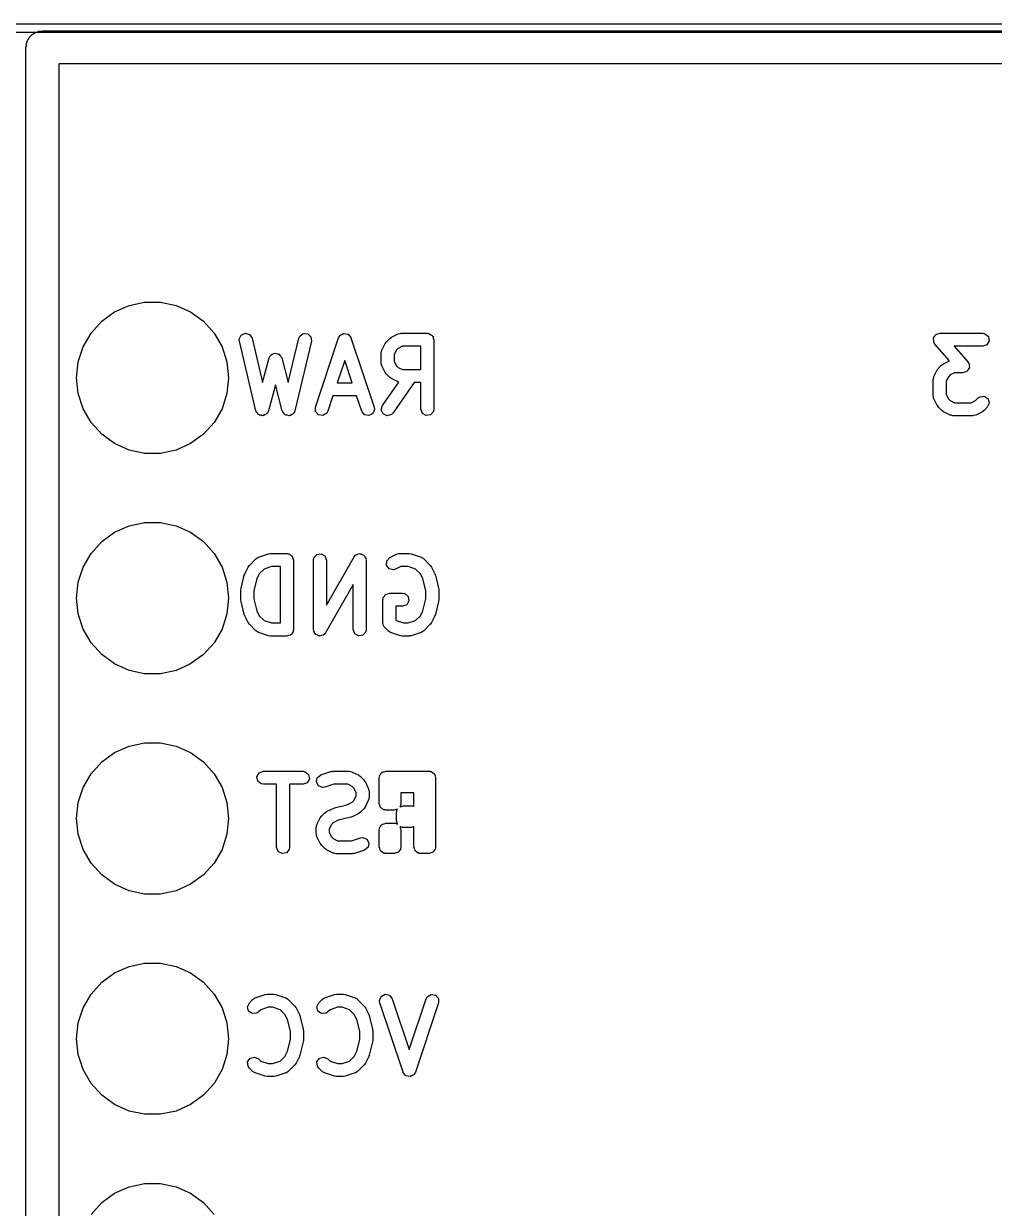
# Model space of a CAD drawing. Extents: x 19 to 403, y -177 to -75.
# Drawn here: x 162.09 to 173.29, y -95.37 to -81.71 of the extents above; entities that cross this region are included whole.
import ezdxf

# ---------------------------------------------------------------- set-up
doc = ezdxf.new("R2010")
doc.units = 0
doc.layers.add('BLACK', color=7, linetype='CONTINUOUS')

msp = doc.modelspace()

# ---------------------------------------------------------------- linework, layer by layer
at = {"layer": 'BLACK', "linetype": 'CONTINUOUS'}
for p, q in [((81.9668, -81.7088), (184.249, -81.7098)), ((162.228, -81.8096), (162.249, -81.8048)), ((162.249, -81.8048), (162.268, -81.7955)), ((162.268, -81.7955), (162.29, -81.7955)), ((162.29, -81.7955), (162.31, -81.7908)), ((162.31, -81.7908), (180.091, -81.7908)), ((184.249, -81.8098), (81.9668, -81.8088)), ((162.125, -81.9387), (162.134, -81.9194)), ((162.125, -81.9601), (162.125, -81.9387)), ((162.134, -81.9194), (162.139, -81.8984)), ((162.139, -81.8984), (162.152, -81.8817)), ((162.152, -81.8817), (162.162, -81.8624)), ((162.162, -81.8624), (162.178, -81.849)), ((162.178, -81.849), (162.192, -81.8322)), ((162.192, -81.8322), (162.211, -81.8229)), ((162.211, -81.8229), (162.228, -81.8096)), ((162.12, -81.9809), (162.125, -81.9601)), ((162.12, -115.001), (162.12, -81.9809)), ((179.9, -82.1718), (162.501, -82.1718)), ((162.501, -82.1718), (162.501, -114.811)), ((163.31, -84.9579), (163.489, -84.9198)), ((163.489, -84.9198), (163.672, -84.9198)), ((163.672, -84.9198), (163.851, -84.9579)), ((162.994, -85.1401), (163.142, -85.0324)), ((163.142, -85.0324), (163.31, -84.9579)), ((163.851, -84.9579), (164.019, -85.0324)), ((164.019, -85.0324), (164.167, -85.1401)), ((162.871, -85.2762), (162.994, -85.1401)), ((164.167, -85.1401), (164.289, -85.2762)), ((162.78, -85.4349), (162.871, -85.2762)), ((164.289, -85.2762), (164.381, -85.4349)), ((164.579, -85.3446), (164.602, -85.2987)), ((164.581, -85.3706), (164.579, -85.3446)), ((164.602, -85.2987), (164.649, -85.2783)), ((164.649, -85.2783), (164.698, -85.293)), ((164.698, -85.293), (164.727, -85.3358)), ((164.727, -85.3358), (164.848, -85.8467)), ((165.145, -85.8467), (165.266, -85.3358)), ((165.266, -85.3358), (165.277, -85.3119)), ((165.277, -85.3119), (165.318, -85.2813)), ((165.318, -85.2813), (165.369, -85.2843)), ((165.369, -85.2843), (165.406, -85.3196)), ((165.406, -85.3196), (165.412, -85.3706)), ((165.459, -86.1295), (165.725, -85.3295)), ((165.725, -85.3295), (165.738, -85.3066)), ((165.738, -85.3066), (165.74, -85.3054)), ((165.74, -85.3034), (165.761, -85.2921)), ((165.74, -85.3054), (165.74, -85.3034)), ((165.761, -85.2921), (165.781, -85.2797)), ((165.781, -85.2797), (165.784, -85.28)), ((165.784, -85.28), (165.786, -85.279)), ((165.786, -85.279), (165.809, -85.2837)), ((165.809, -85.2837), (165.832, -85.2872)), ((165.832, -85.2872), (165.834, -85.2888)), ((165.834, -85.2888), (165.836, -85.2893)), ((165.836, -85.2893), (165.851, -85.3079)), ((165.851, -85.3079), (165.866, -85.3256)), ((165.866, -85.3256), (165.866, -85.3278)), ((165.866, -85.3278), (165.868, -85.3295)), ((165.868, -85.3295), (166.134, -86.1295)), ((166.277, -85.3763), (166.315, -85.3382)), ((166.315, -85.3382), (166.333, -85.3254)), ((166.333, -85.3254), (166.334, -85.3242)), ((166.334, -85.3242), (166.411, -85.2861)), ((166.411, -85.2861), (166.436, -85.2787)), ((166.436, -85.2787), (166.44, -85.2797)), ((166.44, -85.2797), (166.444, -85.2782)), ((166.444, -85.2782), (166.749, -85.2782)), ((166.749, -85.2782), (166.759, -85.2799)), ((166.759, -85.2799), (166.762, -85.2793)), ((166.762, -85.2793), (166.765, -85.281)), ((166.765, -85.281), (166.775, -85.2827)), ((166.775, -85.2827), (166.789, -85.2952)), ((166.789, -85.2952), (166.806, -85.305)), ((166.806, -85.305), (166.809, -85.3113)), ((166.809, -85.3113), (166.814, -85.3157)), ((166.814, -85.3157), (166.817, -85.3349)), ((166.817, -85.3349), (166.824, -85.3532)), ((166.824, -85.3532), (166.824, -86.1532)), ((172.584, -85.3402), (172.587, -85.335)), ((172.588, -85.3601), (172.584, -85.3402)), ((172.587, -85.329), (172.6, -85.3132)), ((172.587, -85.335), (172.587, -85.329)), ((172.6, -85.3132), (172.61, -85.2957)), ((172.61, -85.2957), (172.615, -85.2937)), ((172.615, -85.2937), (172.619, -85.289)), ((172.619, -85.289), (172.639, -85.2851)), ((172.639, -85.2851), (172.658, -85.2782)), ((172.658, -85.2782), (173.153, -85.2782)), ((173.153, -85.2782), (173.179, -85.2827)), ((173.179, -85.2827), (173.218, -85.3157)), ((173.218, -85.3157), (173.227, -85.3662)), ((162.723, -85.6091), (162.78, -85.4349)), ((164.381, -85.4349), (164.438, -85.6091)), ((164.771, -86.1706), (164.581, -85.3706)), ((165.412, -85.3706), (165.222, -86.1706)), ((166.217, -85.5056), (166.221, -85.4799)), ((166.221, -85.4799), (166.224, -85.4765)), ((166.224, -85.4765), (166.225, -85.472)), ((166.225, -85.472), (166.263, -85.3958)), ((166.263, -85.3958), (166.276, -85.3778)), ((166.276, -85.3778), (166.277, -85.3763)), ((166.392, -85.4738), (166.367, -85.5233)), ((166.412, -85.4529), (166.392, -85.4738)), ((166.462, -85.4282), (166.412, -85.4529)), ((166.674, -85.4282), (166.462, -85.4282)), ((166.674, -85.6972), (166.674, -85.4282)), ((172.588, -85.3803), (172.588, -85.3601)), ((172.592, -85.3876), (172.588, -85.3803)), ((172.593, -85.3907), (172.592, -85.3876)), ((172.596, -85.3929), (172.593, -85.3907)), ((172.602, -85.4026), (172.596, -85.3929)), ((172.769, -85.5945), (172.602, -85.4026)), ((173.153, -85.4282), (172.823, -85.4282)), ((172.823, -85.4282), (172.981, -85.6086)), ((173.201, -85.4106), (173.153, -85.4282)), ((173.227, -85.3662), (173.201, -85.4106)), ((162.704, -85.7913), (162.723, -85.6091)), ((164.438, -85.6091), (164.457, -85.7913)), ((164.848, -85.8467), (164.924, -85.5624)), ((164.924, -85.5624), (164.935, -85.5388)), ((164.935, -85.5388), (164.941, -85.5349)), ((164.941, -85.5349), (164.944, -85.5287)), ((164.944, -85.5287), (164.961, -85.5205)), ((164.961, -85.5205), (164.977, -85.5093)), ((164.977, -85.5093), (164.984, -85.5099)), ((164.984, -85.5099), (164.99, -85.507)), ((164.99, -85.507), (165.009, -85.5121)), ((165.009, -85.5121), (165.028, -85.5137)), ((165.028, -85.5137), (165.033, -85.5186)), ((165.033, -85.5186), (165.04, -85.5204)), ((165.04, -85.5204), (165.051, -85.5363)), ((165.051, -85.5363), (165.064, -85.55)), ((165.064, -85.55), (165.065, -85.5568)), ((165.065, -85.5568), (165.069, -85.5624)), ((165.069, -85.5624), (165.145, -85.8467)), ((165.797, -85.5904), (165.71, -85.8496)), ((165.883, -85.8496), (165.797, -85.5904)), ((166.217, -85.6198), (166.217, -85.5056)), ((166.218, -85.6241), (166.217, -85.6198)), ((166.217, -85.6284), (166.218, -85.6241)), ((166.225, -85.6534), (166.217, -85.6284)), ((166.367, -85.5233), (166.367, -85.6021)), ((166.367, -85.6021), (166.392, -85.6516)), ((172.681, -85.643), (172.7, -85.6301)), ((172.7, -85.6301), (172.701, -85.629)), ((172.701, -85.629), (172.769, -85.5945)), ((172.981, -85.6086), (172.987, -85.6182)), ((172.987, -85.6182), (172.99, -85.6204)), ((172.99, -85.6204), (172.99, -85.6235)), ((172.99, -85.6235), (172.995, -85.6308)), ((172.995, -85.6308), (172.995, -85.6511)), ((166.263, -85.7296), (166.225, -85.6534)), ((166.264, -85.7307), (166.263, -85.7296)), ((166.277, -85.7491), (166.264, -85.7307)), ((166.315, -85.7872), (166.277, -85.7491)), ((166.392, -85.6516), (166.412, -85.6725)), ((166.412, -85.6725), (166.462, -85.6972)), ((166.462, -85.6972), (166.674, -85.6972)), ((172.591, -85.7768), (172.629, -85.7006)), ((172.629, -85.7006), (172.642, -85.6826)), ((172.642, -85.6826), (172.643, -85.6811)), ((172.643, -85.6811), (172.681, -85.643)), ((172.779, -85.7577), (172.758, -85.7786)), ((172.828, -85.7329), (172.779, -85.7577)), ((172.925, -85.7329), (172.828, -85.7329)), ((172.944, -85.726), (172.925, -85.7329)), ((172.963, -85.7221), (172.944, -85.726)), ((172.967, -85.7174), (172.963, -85.7221)), ((172.973, -85.7154), (172.967, -85.7174)), ((172.983, -85.6979), (172.973, -85.7154)), ((172.996, -85.6821), (172.983, -85.6979)), ((172.995, -85.6511), (172.999, -85.671)), ((172.999, -85.671), (172.996, -85.6761)), ((172.996, -85.6761), (172.996, -85.6821)), ((162.723, -85.9735), (162.704, -85.7913)), ((164.457, -85.7913), (164.438, -85.9735)), ((164.997, -85.8728), (164.917, -86.1725)), ((165.076, -86.1725), (164.997, -85.8728)), ((165.71, -85.8496), (165.883, -85.8496)), ((166.23, -86.1102), (166.418, -85.8422)), ((166.316, -85.7879), (166.315, -85.7872)), ((166.334, -85.8012), (166.316, -85.7879)), ((166.411, -85.8393), (166.334, -85.8012)), ((166.597, -85.8472), (166.353, -86.1962)), ((166.415, -85.8398), (166.411, -85.8393)), ((166.418, -85.8422), (166.415, -85.8398)), ((166.674, -85.8472), (166.597, -85.8472)), ((166.674, -86.1532), (166.674, -85.8472)), ((172.583, -85.8103), (172.588, -85.7847)), ((172.583, -86.0008), (172.583, -85.8103)), ((172.588, -85.7847), (172.59, -85.7812)), ((172.59, -85.7812), (172.591, -85.7768)), ((172.758, -85.7786), (172.733, -85.828)), ((172.733, -85.828), (172.733, -85.9831)), ((162.78, -86.1477), (162.723, -85.9735)), ((164.438, -85.9735), (164.381, -86.1477)), ((165.66, -85.9996), (165.601, -86.1769)), ((165.933, -85.9996), (165.66, -85.9996)), ((165.992, -86.1769), (165.933, -85.9996)), ((172.585, -86.005), (172.583, -86.0008)), ((172.583, -86.0094), (172.585, -86.005)), ((172.591, -86.0343), (172.583, -86.0094)), ((172.629, -86.1105), (172.591, -86.0343)), ((172.733, -85.9831), (172.758, -86.0326)), ((172.758, -86.0326), (172.779, -86.0534)), ((173.071, -86.0534), (173.1, -86.024)), ((173.1, -86.024), (173.122, -86.009)), ((173.122, -86.009), (173.173, -86.0045)), ((173.173, -86.0045), (173.215, -86.034)), ((173.215, -86.034), (173.228, -86.0835)), ((162.871, -86.3064), (162.78, -86.1477)), ((164.381, -86.1477), (164.289, -86.3064)), ((164.776, -86.1771), (164.771, -86.1706)), ((164.776, -86.185), (164.776, -86.1771)), ((164.917, -86.1725), (164.906, -86.1961)), ((165.081, -86.179), (165.076, -86.1725)), ((165.222, -86.1706), (165.212, -86.1945)), ((165.46, -86.1807), (165.459, -86.1295)), ((165.601, -86.1769), (165.589, -86.1998)), ((166.024, -86.2171), (165.992, -86.1769)), ((166.138, -86.1552), (166.119, -86.2029)), ((166.134, -86.1295), (166.138, -86.1552)), ((166.217, -86.1597), (166.23, -86.1102)), ((166.239, -86.2062), (166.217, -86.1597)), ((166.691, -86.2014), (166.674, -86.1532)), ((166.819, -86.1788), (166.786, -86.2181)), ((166.824, -86.1532), (166.819, -86.1788)), ((172.63, -86.1117), (172.629, -86.1105)), ((172.643, -86.13), (172.63, -86.1117)), ((172.681, -86.1681), (172.643, -86.13)), ((172.683, -86.1688), (172.681, -86.1681)), ((172.701, -86.1822), (172.683, -86.1688)), ((172.779, -86.0534), (172.828, -86.0782)), ((172.828, -86.0782), (173.021, -86.0782)), ((173.021, -86.0782), (173.071, -86.0534)), ((173.168, -86.1681), (173.15, -86.181)), ((173.206, -86.13), (173.168, -86.1681)), ((173.228, -86.0835), (173.206, -86.13)), ((162.994, -86.4425), (162.871, -86.3064)), ((164.289, -86.3064), (164.167, -86.4425)), ((164.789, -86.198), (164.776, -86.185)), ((164.799, -86.2134), (164.789, -86.198)), ((164.807, -86.2156), (164.799, -86.2134)), ((164.813, -86.2212), (164.807, -86.2156)), ((164.831, -86.2228), (164.813, -86.2212)), ((164.849, -86.2281), (164.831, -86.2228)), ((164.856, -86.2249), (164.849, -86.2281)), ((164.864, -86.2256), (164.856, -86.2249)), ((164.879, -86.215), (164.864, -86.2256)), ((164.896, -86.2077), (164.879, -86.215)), ((164.899, -86.2006), (164.896, -86.2077)), ((164.906, -86.1961), (164.899, -86.2006)), ((165.082, -86.1868), (165.081, -86.179)), ((165.095, -86.1994), (165.082, -86.1868)), ((165.106, -86.2146), (165.095, -86.1994)), ((165.113, -86.2166), (165.106, -86.2146)), ((165.119, -86.222), (165.113, -86.2166)), ((165.138, -86.2231), (165.119, -86.222)), ((165.155, -86.2279), (165.138, -86.2231)), ((165.162, -86.2246), (165.155, -86.2279)), ((165.17, -86.2251), (165.162, -86.2246)), ((165.185, -86.2141), (165.17, -86.2251)), ((165.202, -86.2063), (165.185, -86.2141)), ((165.205, -86.1992), (165.202, -86.2063)), ((165.212, -86.1945), (165.205, -86.1992)), ((165.494, -86.2191), (165.46, -86.1807)), ((165.545, -86.2267), (165.494, -86.2191)), ((165.589, -86.1998), (165.545, -86.2267)), ((166.074, -86.2274), (166.024, -86.2171)), ((166.119, -86.2029), (166.074, -86.2274)), ((166.285, -86.2279), (166.239, -86.2062)), ((166.335, -86.2146), (166.285, -86.2279)), ((166.353, -86.1962), (166.335, -86.2146)), ((166.736, -86.227), (166.691, -86.2014)), ((166.786, -86.2181), (166.736, -86.227)), ((172.777, -86.2203), (172.701, -86.1822)), ((172.781, -86.2208), (172.777, -86.2203)), ((172.785, -86.2237), (172.781, -86.2208)), ((172.81, -86.2282), (172.785, -86.2237)), ((173.039, -86.2282), (172.81, -86.2282)), ((173.043, -86.2266), (173.039, -86.2282)), ((173.048, -86.2277), (173.043, -86.2266)), ((173.072, -86.2203), (173.048, -86.2277)), ((173.149, -86.1822), (173.072, -86.2203)), ((173.15, -86.181), (173.149, -86.1822)), ((163.142, -86.5502), (162.994, -86.4425)), ((164.167, -86.4425), (164.019, -86.5502)), ((163.31, -86.6247), (163.142, -86.5502)), ((164.019, -86.5502), (163.851, -86.6247)), ((163.489, -86.6628), (163.31, -86.6247)), ((163.672, -86.6628), (163.489, -86.6628)), ((163.851, -86.6247), (163.672, -86.6628)), ((163.142, -87.5724), (163.31, -87.4979)), ((163.31, -87.4979), (163.489, -87.4598)), ((163.489, -87.4598), (163.672, -87.4598)), ((163.672, -87.4598), (163.851, -87.4979)), ((163.851, -87.4979), (164.019, -87.5724)), ((162.871, -87.8162), (162.994, -87.6801)), ((162.994, -87.6801), (163.142, -87.5724)), ((164.019, -87.5724), (164.167, -87.6801)), ((164.167, -87.6801), (164.289, -87.8162)), ((162.78, -87.9749), (162.871, -87.8162)), ((164.289, -87.8162), (164.381, -87.9749)), ((164.696, -87.9544), (164.772, -87.8782)), ((164.772, -87.8782), (164.793, -87.8633)), ((164.793, -87.8633), (164.798, -87.8629)), ((164.798, -87.8629), (164.801, -87.8601)), ((164.801, -87.8601), (164.916, -87.822)), ((164.916, -87.822), (164.938, -87.8187)), ((164.938, -87.8187), (164.939, -87.8182)), ((164.939, -87.8182), (165.13, -87.8182)), ((165.13, -87.8182), (165.14, -87.8199)), ((165.14, -87.8199), (165.143, -87.8193)), ((165.143, -87.8193), (165.146, -87.821)), ((165.146, -87.821), (165.156, -87.8227)), ((165.156, -87.8227), (165.17, -87.8352)), ((165.17, -87.8352), (165.187, -87.845)), ((165.187, -87.845), (165.19, -87.8513)), ((165.19, -87.8513), (165.195, -87.8557)), ((165.195, -87.8557), (165.198, -87.8749)), ((165.198, -87.8749), (165.205, -87.8932)), ((165.205, -87.8932), (165.205, -88.6932)), ((165.436, -87.8932), (165.44, -87.8675)), ((165.436, -88.6932), (165.436, -87.8932)), ((165.44, -87.8675), (165.473, -87.8282)), ((165.473, -87.8282), (165.524, -87.8193)), ((165.524, -87.8193), (165.568, -87.845)), ((165.568, -87.845), (165.586, -87.8932)), ((165.586, -88.4108), (165.903, -87.856)), ((165.586, -87.8932), (165.586, -88.4108)), ((165.903, -87.856), (165.92, -87.8359)), ((165.92, -87.8359), (165.926, -87.8335)), ((165.926, -87.8335), (165.93, -87.8282)), ((165.93, -87.8282), (165.949, -87.8249)), ((165.949, -87.8249), (165.968, -87.8182)), ((165.968, -87.8182), (165.974, -87.8205)), ((165.974, -87.8205), (165.981, -87.8193)), ((165.981, -87.8193), (165.998, -87.829)), ((165.998, -87.829), (166.016, -87.8355)), ((166.016, -87.8355), (166.019, -87.8415)), ((166.019, -87.8415), (166.025, -87.845)), ((166.025, -87.845), (166.032, -87.8631)), ((166.032, -87.8631), (166.042, -87.8798)), ((166.042, -87.8798), (166.041, -87.8867)), ((166.041, -87.8867), (166.043, -87.8932)), ((166.043, -87.8932), (166.043, -88.6932)), ((166.277, -87.9527), (166.28, -87.9015)), ((166.308, -87.9939), (166.277, -87.9527)), ((166.28, -87.9015), (166.315, -87.8642)), ((166.315, -87.8642), (166.392, -87.8261)), ((166.392, -87.8261), (166.417, -87.8187)), ((166.417, -87.8187), (166.421, -87.8197)), ((166.421, -87.8197), (166.425, -87.8182)), ((166.425, -87.8182), (166.539, -87.8182)), ((166.539, -87.8182), (166.561, -87.8221)), ((166.561, -87.8221), (166.563, -87.822)), ((166.563, -87.822), (166.677, -87.8601)), ((166.677, -87.8601), (166.7, -87.8725)), ((166.7, -87.8725), (166.703, -87.8764)), ((166.703, -87.8764), (166.707, -87.8782)), ((166.707, -87.8782), (166.783, -87.9544)), ((162.723, -88.1491), (162.78, -87.9749)), ((164.381, -87.9749), (164.438, -88.1491)), ((164.6, -88.2178), (164.638, -88.0655)), ((164.638, -88.0655), (164.643, -88.0536)), ((164.643, -88.0536), (164.644, -88.0501)), ((164.644, -88.0501), (164.682, -87.9739)), ((164.682, -87.9739), (164.695, -87.9559)), ((164.695, -87.9559), (164.696, -87.9544)), ((164.811, -88.0519), (164.782, -88.1098)), ((164.866, -87.9968), (164.811, -88.0519)), ((164.952, -87.9682), (164.866, -87.9968)), ((165.055, -87.9682), (164.952, -87.9682)), ((165.055, -88.6182), (165.055, -87.9682)), ((166.357, -88.0058), (166.308, -87.9939)), ((166.382, -87.9984), (166.357, -88.0058)), ((166.443, -87.9682), (166.382, -87.9984)), ((166.527, -87.9682), (166.443, -87.9682)), ((166.613, -87.9968), (166.527, -87.9682)), ((166.668, -88.0519), (166.613, -87.9968)), ((166.697, -88.1098), (166.668, -88.0519)), ((166.783, -87.9544), (166.796, -87.9728)), ((166.796, -87.9728), (166.797, -87.9739)), ((166.797, -87.9739), (166.835, -88.0501)), ((166.835, -88.0501), (166.839, -88.0625)), ((166.839, -88.0625), (166.841, -88.0655)), ((166.841, -88.0655), (166.879, -88.2178)), ((162.704, -88.3313), (162.723, -88.1491)), ((164.438, -88.1491), (164.457, -88.3313)), ((164.598, -88.236), (164.6, -88.2213)), ((164.6, -88.2213), (164.6, -88.2178)), ((164.782, -88.1098), (164.748, -88.2453)), ((165.893, -88.1756), (165.576, -88.7304)), ((165.893, -88.6932), (165.893, -88.1756)), ((166.731, -88.2453), (166.697, -88.1098)), ((166.879, -88.2178), (166.88, -88.2328)), ((162.723, -88.5135), (162.704, -88.3313)), ((164.457, -88.3313), (164.438, -88.5135)), ((164.598, -88.3503), (164.598, -88.236)), ((164.599, -88.3536), (164.598, -88.3503)), ((164.6, -88.3685), (164.599, -88.3536)), ((164.748, -88.2453), (164.748, -88.3411)), ((164.748, -88.3411), (164.782, -88.4765)), ((166.236, -88.3503), (166.238, -88.3406)), ((166.236, -88.617), (166.236, -88.3503)), ((166.237, -88.3373), (166.239, -88.3344)), ((166.238, -88.3406), (166.237, -88.3373)), ((166.239, -88.3344), (166.24, -88.3247)), ((166.24, -88.3247), (166.253, -88.3097)), ((166.253, -88.3097), (166.263, -88.2929)), ((166.263, -88.2929), (166.269, -88.2906)), ((166.269, -88.2906), (166.273, -88.2854)), ((166.273, -88.2854), (166.293, -88.282)), ((166.293, -88.282), (166.311, -88.2753)), ((166.311, -88.2753), (166.463, -88.2753)), ((166.463, -88.2753), (166.489, -88.2798)), ((166.489, -88.2798), (166.528, -88.3128)), ((166.537, -88.3633), (166.511, -88.4078)), ((166.528, -88.3128), (166.537, -88.3633)), ((166.697, -88.4765), (166.731, -88.3411)), ((166.731, -88.3411), (166.731, -88.2453)), ((166.881, -88.3503), (166.878, -88.3651)), ((166.88, -88.2328), (166.881, -88.236)), ((166.881, -88.236), (166.881, -88.3503)), ((164.638, -88.5209), (164.6, -88.3685)), ((164.782, -88.4765), (164.811, -88.5345)), ((166.463, -88.4253), (166.386, -88.4253)), ((166.386, -88.4253), (166.386, -88.5859)), ((166.511, -88.4078), (166.463, -88.4253)), ((166.668, -88.5345), (166.697, -88.4765)), ((166.879, -88.3685), (166.841, -88.5209)), ((166.878, -88.3651), (166.879, -88.3685)), ((162.78, -88.6877), (162.723, -88.5135)), ((164.438, -88.5135), (164.381, -88.6877)), ((164.64, -88.5238), (164.638, -88.5209)), ((164.644, -88.5362), (164.64, -88.5238)), ((164.682, -88.6124), (164.644, -88.5362)), ((164.683, -88.6136), (164.682, -88.6124)), ((164.696, -88.6319), (164.683, -88.6136)), ((164.772, -88.7081), (164.696, -88.6319)), ((164.811, -88.5345), (164.866, -88.5895)), ((164.866, -88.5895), (164.952, -88.6182)), ((164.952, -88.6182), (165.055, -88.6182)), ((166.241, -88.6324), (166.236, -88.617)), ((166.243, -88.6487), (166.241, -88.6324)), ((166.386, -88.5859), (166.389, -88.5895)), ((166.389, -88.5895), (166.475, -88.6182)), ((166.475, -88.6182), (166.527, -88.6182)), ((166.527, -88.6182), (166.613, -88.5895)), ((166.613, -88.5895), (166.668, -88.5345)), ((166.783, -88.6319), (166.707, -88.7081)), ((166.784, -88.6304), (166.783, -88.6319)), ((166.797, -88.6124), (166.784, -88.6304)), ((166.835, -88.5362), (166.797, -88.6124)), ((166.841, -88.5209), (166.835, -88.5327)), ((166.835, -88.5327), (166.835, -88.5362)), ((162.871, -88.8464), (162.78, -88.6877)), ((164.381, -88.6877), (164.289, -88.8464)), ((164.776, -88.71), (164.772, -88.7081)), ((164.778, -88.7138), (164.776, -88.71)), ((164.801, -88.7262), (164.778, -88.7138)), ((164.916, -88.7643), (164.801, -88.7262)), ((164.917, -88.7643), (164.916, -88.7643)), ((164.939, -88.7682), (164.917, -88.7643)), ((165.13, -88.7682), (164.939, -88.7682)), ((165.148, -88.7615), (165.13, -88.7682)), ((165.167, -88.7581), (165.148, -88.7615)), ((165.172, -88.7529), (165.167, -88.7581)), ((165.178, -88.7506), (165.172, -88.7529)), ((165.188, -88.7338), (165.178, -88.7506)), ((165.2, -88.7188), (165.188, -88.7338)), ((165.202, -88.7091), (165.2, -88.7188)), ((165.204, -88.7062), (165.202, -88.7091)), ((165.205, -88.6932), (165.203, -88.7029)), ((165.203, -88.7029), (165.204, -88.7062)), ((165.438, -88.6997), (165.436, -88.6932)), ((165.437, -88.7065), (165.438, -88.6997)), ((165.447, -88.7232), (165.437, -88.7065)), ((165.453, -88.7414), (165.447, -88.7232)), ((165.459, -88.7449), (165.453, -88.7414)), ((165.463, -88.7508), (165.459, -88.7449)), ((165.481, -88.7574), (165.463, -88.7508)), ((165.498, -88.767), (165.481, -88.7574)), ((165.505, -88.7658), (165.498, -88.767)), ((165.511, -88.7682), (165.505, -88.7658)), ((165.529, -88.7615), (165.511, -88.7682)), ((165.548, -88.7581), (165.529, -88.7615)), ((165.553, -88.7528), (165.548, -88.7581)), ((165.559, -88.7504), (165.553, -88.7528)), ((165.576, -88.7304), (165.559, -88.7504)), ((165.911, -88.7414), (165.893, -88.6932)), ((165.955, -88.767), (165.911, -88.7414)), ((166.005, -88.7581), (165.955, -88.767)), ((166.038, -88.7188), (166.005, -88.7581)), ((166.043, -88.6932), (166.038, -88.7188)), ((166.252, -88.6621), (166.243, -88.6487)), ((166.253, -88.6652), (166.252, -88.6621)), ((166.255, -88.6662), (166.253, -88.6652)), ((166.258, -88.67), (166.255, -88.6662)), ((166.296, -88.7081), (166.258, -88.67)), ((166.3, -88.71), (166.296, -88.7081)), ((166.302, -88.7138), (166.3, -88.71)), ((166.325, -88.7262), (166.302, -88.7138)), ((166.439, -88.7643), (166.325, -88.7262)), ((166.441, -88.7643), (166.439, -88.7643)), ((166.463, -88.7682), (166.441, -88.7643)), ((166.539, -88.7682), (166.463, -88.7682)), ((166.541, -88.7676), (166.539, -88.7682)), ((166.563, -88.7643), (166.541, -88.7676)), ((166.677, -88.7262), (166.563, -88.7643)), ((166.681, -88.7235), (166.677, -88.7262)), ((166.685, -88.7231), (166.681, -88.7235)), ((166.707, -88.7081), (166.685, -88.7231)), ((162.994, -88.9825), (162.871, -88.8464)), ((164.289, -88.8464), (164.167, -88.9825)), ((163.142, -89.0902), (162.994, -88.9825)), ((164.167, -88.9825), (164.019, -89.0902)), ((163.31, -89.1647), (163.142, -89.0902)), ((163.489, -89.2028), (163.31, -89.1647)), ((163.851, -89.1647), (163.672, -89.2028)), ((164.019, -89.0902), (163.851, -89.1647)), ((163.672, -89.2028), (163.489, -89.2028)), ((163.31, -90.0379), (163.489, -89.9998)), ((163.489, -89.9998), (163.672, -89.9998)), ((163.672, -89.9998), (163.851, -90.0379)), ((162.994, -90.2201), (163.142, -90.1124)), ((163.142, -90.1124), (163.31, -90.0379)), ((163.851, -90.0379), (164.019, -90.1124)), ((164.019, -90.1124), (164.167, -90.2201)), ((162.871, -90.3562), (162.994, -90.2201)), ((164.167, -90.2201), (164.289, -90.3562)), ((162.78, -90.5149), (162.871, -90.3562)), ((164.289, -90.3562), (164.381, -90.5149)), ((164.784, -90.3902), (164.81, -90.3457)), ((164.793, -90.4407), (164.784, -90.3902)), ((164.81, -90.3457), (164.858, -90.3282)), ((164.858, -90.3282), (165.315, -90.3282)), ((165.315, -90.3282), (165.341, -90.3327)), ((165.341, -90.3327), (165.38, -90.3657)), ((165.38, -90.3657), (165.389, -90.4162)), ((165.469, -90.4523), (165.48, -90.402)), ((165.48, -90.402), (165.52, -90.3701)), ((165.52, -90.3701), (165.634, -90.332)), ((165.634, -90.332), (165.656, -90.3287)), ((165.656, -90.3287), (165.658, -90.3282)), ((165.658, -90.3282), (165.848, -90.3282)), ((165.848, -90.3282), (165.874, -90.3327)), ((165.874, -90.3327), (165.877, -90.3356)), ((165.877, -90.3356), (165.882, -90.3361)), ((165.882, -90.3361), (165.958, -90.3742)), ((165.958, -90.3742), (165.976, -90.3876)), ((165.976, -90.3876), (165.977, -90.3882)), ((165.977, -90.3882), (166.016, -90.4263)), ((166.194, -90.4006), (166.196, -90.3909)), ((166.194, -90.7006), (166.194, -90.4006)), ((166.195, -90.3876), (166.197, -90.3847)), ((166.196, -90.3909), (166.195, -90.3876)), ((166.197, -90.3847), (166.198, -90.375)), ((166.198, -90.375), (166.211, -90.3601)), ((166.211, -90.3601), (166.221, -90.3432)), ((166.221, -90.3432), (166.227, -90.3409)), ((166.227, -90.3409), (166.231, -90.3357)), ((166.231, -90.3357), (166.251, -90.3323)), ((166.251, -90.3323), (166.269, -90.3256)), ((166.269, -90.3256), (166.769, -90.3256)), ((166.769, -90.3256), (166.779, -90.3274)), ((166.779, -90.3274), (166.782, -90.3268)), ((166.782, -90.3268), (166.785, -90.3284)), ((166.785, -90.3284), (166.794, -90.3302)), ((166.794, -90.3302), (166.809, -90.3427)), ((166.809, -90.3427), (166.826, -90.3524)), ((166.826, -90.3524), (166.829, -90.3588)), ((166.829, -90.3588), (166.834, -90.3631)), ((166.834, -90.3631), (166.837, -90.3823)), ((166.837, -90.3823), (166.844, -90.4006)), ((166.844, -90.4006), (166.844, -91.2006)), ((162.723, -90.6891), (162.78, -90.5149)), ((164.381, -90.5149), (164.438, -90.6891)), ((164.832, -90.4737), (164.793, -90.4407)), ((164.858, -90.4782), (164.832, -90.4737)), ((165.011, -90.4782), (164.858, -90.4782)), ((165.011, -91.2032), (165.011, -90.4782)), ((165.315, -90.4782), (165.161, -90.4782)), ((165.161, -90.4782), (165.161, -91.2032)), ((165.363, -90.4606), (165.315, -90.4782)), ((165.389, -90.4162), (165.363, -90.4606)), ((165.494, -90.4974), (165.469, -90.4523)), ((165.541, -90.5162), (165.494, -90.4974)), ((165.567, -90.5124), (165.541, -90.5162)), ((165.67, -90.4782), (165.567, -90.5124)), ((165.831, -90.4782), (165.67, -90.4782)), ((165.88, -90.5029), (165.831, -90.4782)), ((165.901, -90.5238), (165.88, -90.5029)), ((165.926, -90.5733), (165.901, -90.5238)), ((166.016, -90.4263), (166.028, -90.4447)), ((166.028, -90.4447), (166.03, -90.4458)), ((166.03, -90.4458), (166.068, -90.522)), ((166.068, -90.522), (166.075, -90.547)), ((166.075, -90.547), (166.074, -90.5513)), ((165.822, -90.7134), (165.88, -90.6844)), ((165.88, -90.6844), (165.901, -90.6635)), ((165.901, -90.6635), (165.926, -90.614)), ((165.926, -90.614), (165.926, -90.5733)), ((166.068, -90.6653), (166.03, -90.7415)), ((166.071, -90.6574), (166.068, -90.6608)), ((166.068, -90.6608), (166.068, -90.6653)), ((166.076, -90.6318), (166.071, -90.6574)), ((166.074, -90.5513), (166.076, -90.5556)), ((166.076, -90.5556), (166.076, -90.6318)), ((166.444, -90.5756), (166.444, -90.7006)), ((166.594, -90.5756), (166.444, -90.5756)), ((166.594, -90.73), (166.594, -90.5756)), ((162.704, -90.8713), (162.723, -90.6891)), ((164.438, -90.6891), (164.457, -90.8713)), ((165.529, -90.8454), (165.567, -90.8073)), ((165.567, -90.8073), (165.585, -90.7944)), ((165.585, -90.7944), (165.586, -90.7932)), ((165.586, -90.7932), (165.662, -90.7551)), ((165.662, -90.7551), (165.675, -90.7515)), ((165.675, -90.7515), (165.678, -90.7495)), ((165.678, -90.7495), (165.822, -90.7134)), ((165.958, -90.8131), (165.882, -90.8512)), ((165.959, -90.8119), (165.958, -90.8131)), ((165.977, -90.7991), (165.959, -90.8119)), ((166.016, -90.761), (165.977, -90.7991)), ((166.03, -90.7415), (166.016, -90.7595)), ((166.016, -90.7595), (166.016, -90.761)), ((166.2, -90.7189), (166.194, -90.7006)), ((166.204, -90.7381), (166.2, -90.7189)), ((166.209, -90.7425), (166.204, -90.7381)), ((166.211, -90.7488), (166.209, -90.7425)), ((166.228, -90.7586), (166.211, -90.7488)), ((166.243, -90.7711), (166.228, -90.7586)), ((166.253, -90.7728), (166.243, -90.7711)), ((166.256, -90.7745), (166.253, -90.7728)), ((166.259, -90.7739), (166.256, -90.7745)), ((166.269, -90.7756), (166.259, -90.7739)), ((166.369, -90.7756), (166.269, -90.7756)), ((166.387, -90.769), (166.369, -90.7756)), ((166.406, -90.7656), (166.387, -90.769)), ((166.394, -90.8006), (166.396, -90.7909)), ((166.394, -90.9006), (166.394, -90.8006)), ((166.395, -90.7876), (166.397, -90.7847)), ((166.396, -90.7909), (166.395, -90.7876)), ((166.397, -90.7847), (166.398, -90.775)), ((166.398, -90.775), (166.406, -90.7656)), ((166.439, -90.7263), (166.431, -90.7357)), ((166.431, -90.7357), (166.451, -90.7323)), ((166.441, -90.7165), (166.439, -90.7263)), ((166.443, -90.7137), (166.441, -90.7165)), ((166.444, -90.7006), (166.442, -90.7104)), ((166.442, -90.7104), (166.443, -90.7137)), ((166.451, -90.7323), (166.469, -90.7256)), ((166.469, -90.7256), (166.569, -90.7256)), ((166.569, -90.7256), (166.579, -90.7274)), ((166.579, -90.7274), (166.582, -90.7268)), ((166.582, -90.7268), (166.585, -90.7284)), ((166.585, -90.7284), (166.594, -90.73)), ((162.723, -91.0535), (162.704, -90.8713)), ((164.457, -90.8713), (164.438, -91.0535)), ((165.468, -90.9746), (165.473, -90.949)), ((165.473, -90.949), (165.476, -90.9455)), ((165.476, -90.9411), (165.514, -90.8649)), ((165.476, -90.9455), (165.476, -90.9411)), ((165.514, -90.8649), (165.528, -90.8469)), ((165.528, -90.8469), (165.529, -90.8454)), ((165.643, -90.9428), (165.618, -90.9923)), ((165.664, -90.922), (165.643, -90.9428)), ((165.722, -90.893), (165.664, -90.922)), ((165.866, -90.8569), (165.722, -90.893)), ((165.869, -90.8549), (165.866, -90.8569)), ((165.882, -90.8512), (165.869, -90.8549)), ((166.211, -90.9601), (166.221, -90.9432)), ((166.221, -90.9432), (166.227, -90.9409)), ((166.227, -90.9409), (166.231, -90.9357)), ((166.231, -90.9357), (166.251, -90.9323)), ((166.251, -90.9323), (166.269, -90.9256)), ((166.269, -90.9256), (166.369, -90.9256)), ((166.369, -90.9256), (166.379, -90.9274)), ((166.379, -90.9274), (166.382, -90.9268)), ((166.382, -90.9268), (166.385, -90.9284)), ((166.385, -90.9284), (166.394, -90.9302)), ((166.4, -90.9189), (166.394, -90.9006)), ((166.394, -90.9302), (166.404, -90.938)), ((166.404, -90.938), (166.4, -90.9189)), ((162.78, -91.2277), (162.723, -91.0535)), ((164.438, -91.0535), (164.381, -91.2277)), ((165.468, -91.0508), (165.468, -90.9746)), ((165.47, -91.055), (165.468, -91.0508)), ((165.469, -91.0594), (165.47, -91.055)), ((165.476, -91.0843), (165.469, -91.0594)), ((165.514, -91.1605), (165.476, -91.0843)), ((165.618, -90.9923), (165.618, -91.0331)), ((165.618, -91.0331), (165.643, -91.0826)), ((165.643, -91.0826), (165.664, -91.1034)), ((165.874, -91.1282), (165.977, -91.0939)), ((165.977, -91.0939), (166.003, -91.0901)), ((166.003, -91.0901), (166.05, -91.109)), ((166.194, -91.0006), (166.196, -90.9909)), ((166.194, -91.2006), (166.194, -91.0006)), ((166.195, -90.9876), (166.197, -90.9847)), ((166.196, -90.9909), (166.195, -90.9876)), ((166.197, -90.9847), (166.198, -90.975)), ((166.198, -90.975), (166.211, -90.9601)), ((166.443, -90.9711), (166.434, -90.9632)), ((166.434, -90.9632), (166.437, -90.9823)), ((166.437, -90.9823), (166.444, -91.0006)), ((166.453, -90.9728), (166.443, -90.9711)), ((166.444, -91.0006), (166.444, -91.2006)), ((166.456, -90.9745), (166.453, -90.9728)), ((166.459, -90.9739), (166.456, -90.9745)), ((166.469, -90.9756), (166.459, -90.9739)), ((166.569, -90.9756), (166.469, -90.9756)), ((166.587, -90.969), (166.569, -90.9756)), ((166.594, -90.9678), (166.587, -90.969)), ((166.594, -91.2006), (166.594, -90.9678)), ((162.871, -91.3864), (162.78, -91.2277)), ((164.381, -91.2277), (164.289, -91.3864)), ((165.029, -91.2514), (165.011, -91.2032)), ((165.157, -91.2288), (165.124, -91.2681)), ((165.161, -91.2032), (165.157, -91.2288)), ((165.516, -91.1617), (165.514, -91.1605)), ((165.529, -91.18), (165.516, -91.1617)), ((165.567, -91.2181), (165.529, -91.18)), ((165.568, -91.2188), (165.567, -91.2181)), ((165.586, -91.2322), (165.568, -91.2188)), ((165.664, -91.1034), (165.714, -91.1282)), ((165.714, -91.1282), (165.874, -91.1282)), ((166.065, -91.2043), (166.024, -91.2362)), ((166.05, -91.109), (166.075, -91.1541)), ((166.075, -91.1541), (166.065, -91.2043)), ((166.2, -91.2189), (166.194, -91.2006)), ((166.204, -91.2381), (166.2, -91.2189)), ((166.439, -91.2263), (166.427, -91.2412)), ((166.441, -91.2165), (166.439, -91.2263)), ((166.443, -91.2137), (166.441, -91.2165)), ((166.444, -91.2006), (166.442, -91.2104)), ((166.442, -91.2104), (166.443, -91.2137)), ((166.6, -91.2189), (166.594, -91.2006)), ((166.604, -91.2381), (166.6, -91.2189)), ((166.839, -91.2263), (166.827, -91.2412)), ((166.841, -91.2165), (166.839, -91.2263)), ((166.843, -91.2137), (166.841, -91.2165)), ((166.844, -91.2006), (166.842, -91.2104)), ((166.842, -91.2104), (166.843, -91.2137)), ((165.073, -91.277), (165.029, -91.2514)), ((165.124, -91.2681), (165.073, -91.277)), ((165.662, -91.2703), (165.586, -91.2322)), ((165.667, -91.2708), (165.662, -91.2703)), ((165.67, -91.2737), (165.667, -91.2708)), ((165.696, -91.2782), (165.67, -91.2737)), ((165.886, -91.2782), (165.696, -91.2782)), ((165.888, -91.2776), (165.886, -91.2782)), ((165.91, -91.2743), (165.888, -91.2776)), ((166.024, -91.2362), (165.91, -91.2743)), ((166.209, -91.2425), (166.204, -91.2381)), ((166.211, -91.2488), (166.209, -91.2425)), ((166.228, -91.2586), (166.211, -91.2488)), ((166.243, -91.2711), (166.228, -91.2586)), ((166.253, -91.2728), (166.243, -91.2711)), ((166.256, -91.2745), (166.253, -91.2728)), ((166.259, -91.2739), (166.256, -91.2745)), ((166.269, -91.2756), (166.259, -91.2739)), ((166.369, -91.2756), (166.269, -91.2756)), ((166.387, -91.269), (166.369, -91.2756)), ((166.406, -91.2656), (166.387, -91.269)), ((166.411, -91.2604), (166.406, -91.2656)), ((166.417, -91.2581), (166.411, -91.2604)), ((166.427, -91.2412), (166.417, -91.2581)), ((166.609, -91.2425), (166.604, -91.2381)), ((166.611, -91.2488), (166.609, -91.2425)), ((166.628, -91.2586), (166.611, -91.2488)), ((166.643, -91.2711), (166.628, -91.2586)), ((166.653, -91.2728), (166.643, -91.2711)), ((166.656, -91.2745), (166.653, -91.2728)), ((166.659, -91.2739), (166.656, -91.2745)), ((166.669, -91.2756), (166.659, -91.2739)), ((166.769, -91.2756), (166.669, -91.2756)), ((166.787, -91.269), (166.769, -91.2756)), ((166.806, -91.2656), (166.787, -91.269)), ((166.811, -91.2604), (166.806, -91.2656)), ((166.817, -91.2581), (166.811, -91.2604)), ((166.827, -91.2412), (166.817, -91.2581)), ((162.994, -91.5225), (162.871, -91.3864)), ((164.289, -91.3864), (164.167, -91.5225)), ((163.142, -91.6302), (162.994, -91.5225)), ((163.31, -91.7047), (163.142, -91.6302)), ((164.019, -91.6302), (163.851, -91.7047)), ((164.167, -91.5225), (164.019, -91.6302)), ((163.489, -91.7428), (163.31, -91.7047)), ((163.672, -91.7428), (163.489, -91.7428)), ((163.851, -91.7047), (163.672, -91.7428)), ((163.142, -92.6524), (163.31, -92.5779)), ((163.31, -92.5779), (163.489, -92.5398)), ((163.489, -92.5398), (163.672, -92.5398)), ((163.672, -92.5398), (163.851, -92.5779)), ((163.851, -92.5779), (164.019, -92.6524)), ((162.994, -92.7601), (163.142, -92.6524)), ((164.019, -92.6524), (164.167, -92.7601)), ((162.871, -92.8962), (162.994, -92.7601)), ((164.167, -92.7601), (164.289, -92.8962)), ((162.78, -93.0549), (162.871, -92.8962)), ((164.289, -92.8962), (164.381, -93.0549)), ((164.674, -93.0428), (164.696, -92.9963)), ((164.696, -92.9963), (164.734, -92.9582)), ((164.734, -92.9582), (164.755, -92.9433)), ((164.755, -92.9433), (164.76, -92.9429)), ((164.76, -92.9429), (164.763, -92.9401)), ((164.763, -92.9401), (164.878, -92.902)), ((164.878, -92.902), (164.9, -92.8987)), ((164.9, -92.8987), (164.901, -92.8982)), ((164.901, -92.8982), (164.977, -92.8982)), ((164.977, -92.8982), (165, -92.9021)), ((165, -92.9021), (165.001, -92.902)), ((165.001, -92.902), (165.115, -92.9401)), ((165.115, -92.9401), (165.138, -92.9525)), ((165.138, -92.9525), (165.141, -92.9564)), ((165.141, -92.9564), (165.145, -92.9582)), ((165.145, -92.9582), (165.221, -93.0344)), ((165.474, -93.0428), (165.496, -92.9963)), ((165.496, -92.9963), (165.534, -92.9582)), ((165.534, -92.9582), (165.555, -92.9433)), ((165.555, -92.9433), (165.56, -92.9429)), ((165.56, -92.9429), (165.563, -92.9401)), ((165.563, -92.9401), (165.678, -92.902)), ((165.678, -92.902), (165.7, -92.8987)), ((165.7, -92.8987), (165.701, -92.8982)), ((165.701, -92.8982), (165.777, -92.8982)), ((165.777, -92.8982), (165.8, -92.9021)), ((165.8, -92.9021), (165.801, -92.902)), ((165.801, -92.902), (165.915, -92.9401)), ((165.915, -92.9401), (165.938, -92.9525)), ((165.938, -92.9525), (165.941, -92.9564)), ((165.941, -92.9564), (165.945, -92.9582)), ((165.945, -92.9582), (166.021, -93.0344)), ((166.198, -92.9711), (166.217, -92.9234)), ((166.202, -92.9969), (166.198, -92.9711)), ((166.468, -93.7969), (166.202, -92.9969)), ((166.217, -92.9234), (166.262, -92.899)), ((166.262, -92.899), (166.312, -92.9093)), ((166.312, -92.9093), (166.344, -92.9495)), ((166.344, -92.9495), (166.539, -93.536)), ((166.539, -93.536), (166.735, -92.9495)), ((166.877, -92.9969), (166.611, -93.7969)), ((166.735, -92.9495), (166.747, -92.9266)), ((166.747, -92.9266), (166.791, -92.8997)), ((166.791, -92.8997), (166.842, -92.9072)), ((166.842, -92.9072), (166.876, -92.9456)), ((166.876, -92.9456), (166.877, -92.9969)), ((162.723, -93.2291), (162.78, -93.0549)), ((164.381, -93.0549), (164.438, -93.2291)), ((164.687, -93.0924), (164.674, -93.0428)), ((164.73, -93.1218), (164.687, -93.0924)), ((164.781, -93.1173), (164.73, -93.1218)), ((164.802, -93.1024), (164.781, -93.1173)), ((164.828, -93.0768), (164.802, -93.1024)), ((164.913, -93.0482), (164.828, -93.0768)), ((164.965, -93.0482), (164.913, -93.0482)), ((165.051, -93.0768), (164.965, -93.0482)), ((165.106, -93.1319), (165.051, -93.0768)), ((165.135, -93.1898), (165.106, -93.1319)), ((165.221, -93.0344), (165.234, -93.0528)), ((165.234, -93.0528), (165.235, -93.0539)), ((165.235, -93.0539), (165.273, -93.1301)), ((165.273, -93.1301), (165.277, -93.1425)), ((165.277, -93.1425), (165.279, -93.1455)), ((165.487, -93.0924), (165.474, -93.0428)), ((165.53, -93.1218), (165.487, -93.0924)), ((165.581, -93.1173), (165.53, -93.1218)), ((165.602, -93.1024), (165.581, -93.1173)), ((165.628, -93.0768), (165.602, -93.1024)), ((165.713, -93.0482), (165.628, -93.0768)), ((165.765, -93.0482), (165.713, -93.0482)), ((165.851, -93.0768), (165.765, -93.0482)), ((165.906, -93.1319), (165.851, -93.0768)), ((165.935, -93.1898), (165.906, -93.1319)), ((166.021, -93.0344), (166.034, -93.0528)), ((166.034, -93.0528), (166.035, -93.0539)), ((166.035, -93.0539), (166.073, -93.1301)), ((166.073, -93.1301), (166.077, -93.1425)), ((166.077, -93.1425), (166.079, -93.1455)), ((162.704, -93.4113), (162.723, -93.2291)), ((164.438, -93.2291), (164.457, -93.4113)), ((165.169, -93.3253), (165.135, -93.1898)), ((165.279, -93.1455), (165.317, -93.2978)), ((165.969, -93.3253), (165.935, -93.1898)), ((166.079, -93.1455), (166.117, -93.2978)), ((162.723, -93.5935), (162.704, -93.4113)), ((164.457, -93.4113), (164.438, -93.5935)), ((165.169, -93.4211), (165.169, -93.3253)), ((165.317, -93.2978), (165.318, -93.3128)), ((165.318, -93.3128), (165.319, -93.316)), ((165.319, -93.316), (165.319, -93.4303)), ((165.969, -93.4211), (165.969, -93.3253)), ((166.117, -93.2978), (166.118, -93.3128)), ((166.118, -93.3128), (166.119, -93.316)), ((166.119, -93.316), (166.119, -93.4303)), ((165.135, -93.5565), (165.169, -93.4211)), ((165.317, -93.4485), (165.279, -93.6009)), ((165.319, -93.4303), (165.317, -93.4451)), ((165.317, -93.4451), (165.317, -93.4485)), ((165.935, -93.5565), (165.969, -93.4211)), ((166.117, -93.4485), (166.079, -93.6009)), ((166.119, -93.4303), (166.117, -93.4451)), ((166.117, -93.4451), (166.117, -93.4485)), ((162.78, -93.7677), (162.723, -93.5935)), ((164.438, -93.5935), (164.381, -93.7677)), ((164.676, -93.6776), (164.706, -93.6356)), ((164.681, -93.7287), (164.676, -93.6776)), ((164.706, -93.6356), (164.755, -93.6223)), ((164.755, -93.6223), (164.802, -93.644)), ((164.802, -93.644), (164.828, -93.6695)), ((164.828, -93.6695), (164.913, -93.6982)), ((164.965, -93.6982), (165.051, -93.6695)), ((165.051, -93.6695), (165.106, -93.6145)), ((165.106, -93.6145), (165.135, -93.5565)), ((165.273, -93.6162), (165.235, -93.6924)), ((165.274, -93.6127), (165.273, -93.6162)), ((165.279, -93.6009), (165.274, -93.6127)), ((165.476, -93.6776), (165.506, -93.6356)), ((165.481, -93.7287), (165.476, -93.6776)), ((165.506, -93.6356), (165.555, -93.6223)), ((165.555, -93.6223), (165.602, -93.644)), ((165.602, -93.644), (165.628, -93.6695)), ((165.628, -93.6695), (165.713, -93.6982)), ((165.765, -93.6982), (165.851, -93.6695)), ((165.851, -93.6695), (165.906, -93.6145)), ((165.906, -93.6145), (165.935, -93.5565)), ((166.073, -93.6162), (166.035, -93.6924)), ((166.074, -93.6127), (166.073, -93.6162)), ((166.079, -93.6009), (166.074, -93.6127)), ((162.871, -93.9264), (162.78, -93.7677)), ((164.381, -93.7677), (164.289, -93.9264)), ((164.696, -93.75), (164.681, -93.7287)), ((164.734, -93.7881), (164.696, -93.75)), ((164.738, -93.79), (164.734, -93.7881)), ((164.74, -93.7938), (164.738, -93.79)), ((164.763, -93.8062), (164.74, -93.7938)), ((164.878, -93.8443), (164.763, -93.8062)), ((164.913, -93.6982), (164.965, -93.6982)), ((165.115, -93.8062), (165.001, -93.8443)), ((165.119, -93.8035), (165.115, -93.8062)), ((165.123, -93.8031), (165.119, -93.8035)), ((165.145, -93.7881), (165.123, -93.8031)), ((165.221, -93.7119), (165.145, -93.7881)), ((165.222, -93.7104), (165.221, -93.7119)), ((165.235, -93.6924), (165.222, -93.7104)), ((165.496, -93.75), (165.481, -93.7287)), ((165.534, -93.7881), (165.496, -93.75)), ((165.538, -93.79), (165.534, -93.7881)), ((165.54, -93.7938), (165.538, -93.79)), ((165.563, -93.8062), (165.54, -93.7938)), ((165.678, -93.8443), (165.563, -93.8062)), ((165.713, -93.6982), (165.765, -93.6982)), ((165.915, -93.8062), (165.801, -93.8443)), ((165.919, -93.8035), (165.915, -93.8062)), ((165.923, -93.8031), (165.919, -93.8035)), ((165.945, -93.7881), (165.923, -93.8031)), ((166.021, -93.7119), (165.945, -93.7881)), ((166.022, -93.7104), (166.021, -93.7119)), ((166.035, -93.6924), (166.022, -93.7104)), ((166.47, -93.7986), (166.468, -93.7969)), ((166.47, -93.8007), (166.47, -93.7986)), ((166.485, -93.8185), (166.47, -93.8007)), ((166.5, -93.8371), (166.485, -93.8185)), ((166.596, -93.8229), (166.575, -93.8342)), ((166.598, -93.8198), (166.596, -93.8209)), ((166.596, -93.8209), (166.596, -93.8229)), ((166.611, -93.7969), (166.598, -93.8198)), ((162.994, -94.0625), (162.871, -93.9264)), ((164.289, -93.9264), (164.167, -94.0625)), ((164.879, -93.8443), (164.878, -93.8443)), ((164.901, -93.8482), (164.879, -93.8443)), ((164.977, -93.8482), (164.901, -93.8482)), ((164.979, -93.8476), (164.977, -93.8482)), ((165.001, -93.8443), (164.979, -93.8476)), ((165.679, -93.8443), (165.678, -93.8443)), ((165.701, -93.8482), (165.679, -93.8443)), ((165.777, -93.8482), (165.701, -93.8482)), ((165.779, -93.8476), (165.777, -93.8482)), ((165.801, -93.8443), (165.779, -93.8476)), ((166.502, -93.8375), (166.5, -93.8371)), ((166.504, -93.8391), (166.502, -93.8375)), ((166.527, -93.8426), (166.504, -93.8391)), ((166.55, -93.8474), (166.527, -93.8426)), ((166.552, -93.8463), (166.55, -93.8474)), ((166.554, -93.8467), (166.552, -93.8463)), ((166.575, -93.8342), (166.554, -93.8467)), ((163.142, -94.1702), (162.994, -94.0625)), ((164.167, -94.0625), (164.019, -94.1702)), ((163.31, -94.2447), (163.142, -94.1702)), ((164.019, -94.1702), (163.851, -94.2447)), ((163.489, -94.2828), (163.31, -94.2447)), ((163.672, -94.2828), (163.489, -94.2828)), ((163.851, -94.2447), (163.672, -94.2828)), ((162.994, -95.3001), (163.142, -95.1924)), ((163.142, -95.1924), (163.31, -95.1179)), ((163.31, -95.1179), (163.489, -95.0798)), ((163.489, -95.0798), (163.672, -95.0798)), ((163.672, -95.0798), (163.851, -95.1179)), ((163.851, -95.1179), (164.019, -95.1924)), ((164.019, -95.1924), (164.167, -95.3001)), ((162.871, -95.4362), (162.994, -95.3001)), ((164.167, -95.3001), (164.289, -95.4362))]:
    msp.add_line(p, q, dxfattribs=at)

doc.saveas('drawing.dxf')
